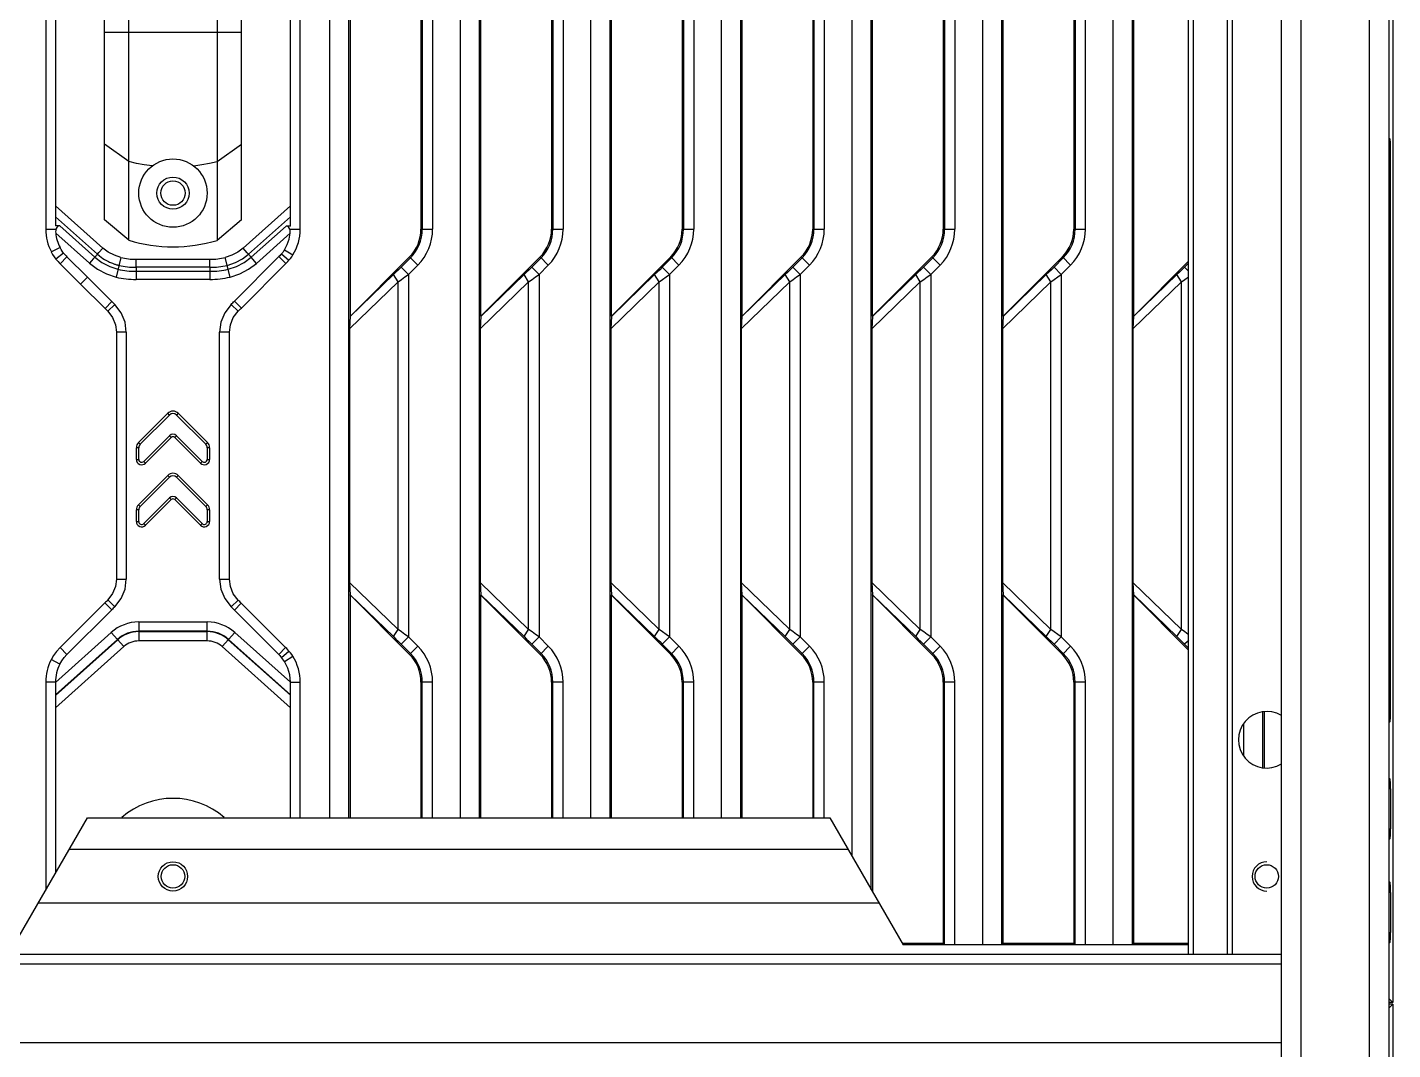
# Model space of a CAD drawing. Header units: millimetres. Extents: x -3132 to 28633, y 682 to 5849.
# Drawn here: x 3640.2 to 3780.1, y 2071.5 to 2176.2 of the extents above; entities that cross this region are included whole.
import ezdxf

# ---------------------------------------------------------------- set-up
doc = ezdxf.new("R2010")
doc.units = ezdxf.units.MM

msp = doc.modelspace()

# ---------------------------------------------------------------- linework, layer by layer
at = {"linetype": 'Continuous'}
for p, q in [((3768.654, 1864.759), (3768.654, 2537.759)), ((3770.654, 2537.759), (3770.654, 1864.759)), ((3777.654, 2537.759), (3777.654, 1864.759)), ((3779.654, 2537.759), (3779.654, 1864.759)), ((3780.054, 2326.159), (3780.054, 2076.359)), ((3759.154, 2081.259), (3759.154, 2321.259)), ((3759.654, 2081.259), (3759.654, 2321.259)), ((3763.154, 2081.259), (3763.154, 2321.259)), ((3763.654, 2081.259), (3763.654, 2321.259)), ((3738.035, 2320.259), (3738.035, 2082.259)), ((3740.027, 2082.239), (3740.027, 2320.259)), ((3751.405, 2320.259), (3751.405, 2082.259)), ((3753.397, 2082.239), (3753.397, 2320.259)), ((3726.657, 2087.891), (3726.657, 2314.627)), ((3724.665, 2311.175), (3724.665, 2091.343)), ((3671.185, 2307.259), (3671.185, 2095.259)), ((3673.177, 2095.259), (3673.177, 2307.259)), ((3684.555, 2307.259), (3684.555, 2095.259)), ((3686.547, 2095.259), (3686.547, 2307.259)), ((3697.925, 2307.259), (3697.925, 2095.259)), ((3699.917, 2095.259), (3699.917, 2307.259)), ((3711.295, 2307.259), (3711.295, 2095.259)), ((3713.287, 2095.259), (3713.287, 2307.259)), ((3673.322, 2146.667), (3673.322, 2255.856)), ((3686.692, 2146.667), (3686.692, 2255.856)), ((3700.062, 2146.667), (3700.062, 2255.856)), ((3713.432, 2146.667), (3713.432, 2255.856)), ((3726.802, 2146.667), (3726.802, 2255.856)), ((3740.172, 2146.667), (3740.172, 2255.856)), ((3753.542, 2146.667), (3753.542, 2255.856)), ((3642.124, 2246.962), (3642.124, 2155.556)), ((3643.125, 2246.883), (3643.125, 2155.902)), ((3650.618, 2154.433), (3650.618, 2248.085)), ((3659.685, 2248.097), (3659.685, 2154.421)), ((3667.184, 2155.881), (3667.184, 2246.906)), ((3668.183, 2155.556), (3668.183, 2246.952)), ((3680.55, 2246.962), (3680.55, 2155.556)), ((3680.684, 2246.962), (3680.684, 2155.556)), ((3681.737, 2246.962), (3681.737, 2155.556)), ((3693.92, 2246.962), (3693.92, 2155.556)), ((3694.054, 2246.962), (3694.054, 2155.556)), ((3695.107, 2246.962), (3695.107, 2155.556)), ((3707.29, 2246.962), (3707.29, 2155.556)), ((3707.424, 2246.962), (3707.424, 2155.556)), ((3708.477, 2246.962), (3708.477, 2155.556)), ((3720.66, 2246.962), (3720.66, 2155.556)), ((3720.794, 2246.962), (3720.794, 2155.556)), ((3721.847, 2246.962), (3721.847, 2155.556)), ((3734.03, 2246.962), (3734.03, 2155.556)), ((3734.164, 2246.962), (3734.164, 2155.556)), ((3735.217, 2246.962), (3735.217, 2155.556)), ((3747.4, 2246.962), (3747.4, 2155.556)), ((3747.534, 2246.962), (3747.534, 2155.556)), ((3748.587, 2155.556), (3748.587, 2246.962)), ((3648.154, 2156.524), (3648.154, 2245.993)), ((3662.154, 2156.514), (3662.154, 2246.004)), ((3648.154, 2175.733), (3662.154, 2175.733)), ((3779.654, 2164.928), (3779.784, 2164.797)), ((3779.654, 2164.797), (3779.784, 2164.797)), ((3650.618, 2162.484), (3648.154, 2164.26)), ((3662.154, 2164.251), (3659.685, 2162.474)), ((3779.834, 2163.799), (3779.654, 2163.799)), ((3779.834, 2106.13), (3779.834, 2163.799)), ((3647.967, 2153.62), (3643.126, 2157.964)), ((3667.184, 2157.94), (3662.347, 2153.614)), ((3647.418, 2152.995), (3643.128, 2156.844)), ((3650.618, 2154.433), (3648.154, 2156.524)), ((3662.154, 2156.514), (3659.685, 2154.421)), ((3667.184, 2156.824), (3662.896, 2152.989)), ((3642.124, 2155.556), (3643.173, 2155.556)), ((3643.568, 2155.902), (3643.126, 2155.901)), ((3643.143, 2155.167), (3646.594, 2152.07)), ((3643.568, 2155.902), (3647.145, 2152.694)), ((3663.169, 2152.688), (3666.738, 2155.881)), ((3663.718, 2152.063), (3667.161, 2155.142)), ((3667.184, 2155.881), (3666.738, 2155.881)), ((3667.127, 2155.556), (3668.184, 2155.556)), ((3680.55, 2155.556), (3681.737, 2155.556)), ((3693.92, 2155.556), (3695.107, 2155.556)), ((3707.29, 2155.556), (3708.477, 2155.556)), ((3720.66, 2155.556), (3721.847, 2155.556)), ((3734.03, 2155.556), (3735.217, 2155.556)), ((3747.4, 2155.556), (3748.587, 2155.556)), ((3643.585, 2153.691), (3642.698, 2153.23)), ((3647.564, 2153.163), (3647.967, 2153.62)), ((3662.748, 2153.155), (3662.347, 2153.614)), ((3666.585, 2153.454), (3667.435, 2152.929)), ((3643.952, 2153.122), (3643.166, 2152.503)), ((3644.301, 2152.734), (3643.611, 2152.009)), ((3643.611, 2152.009), (3645.698, 2149.941)), ((3646.404, 2150.649), (3644.301, 2152.734)), ((3647.418, 2152.995), (3647.145, 2152.694)), ((3647.418, 2152.995), (3647.564, 2153.163)), ((3649.817, 2152.665), (3649.325, 2150.654)), ((3649.546, 2151.875), (3649.619, 2151.856)), ((3651.372, 2152.49), (3658.936, 2152.49)), ((3661.009, 2150.657), (3660.513, 2152.667)), ((3666.008, 2152.753), (3661.452, 2148.197)), ((3662.159, 2147.489), (3666.709, 2152.039)), ((3662.896, 2152.989), (3662.748, 2153.155)), ((3662.896, 2152.989), (3663.169, 2152.688)), ((3663.718, 2152.063), (3663.169, 2152.688)), ((3666.008, 2152.753), (3666.709, 2152.039)), ((3666.263, 2153.029), (3667.028, 2152.385)), ((3679.378, 2152.727), (3673.322, 2146.667)), ((3679.473, 2152.632), (3678.523, 2151.682)), ((3679.268, 2150.937), (3680.218, 2151.887)), ((3680.218, 2151.887), (3679.378, 2152.727)), ((3692.748, 2152.727), (3686.692, 2146.667)), ((3692.843, 2152.632), (3691.893, 2151.682)), ((3692.638, 2150.937), (3693.588, 2151.887)), ((3693.588, 2151.887), (3692.748, 2152.727)), ((3706.118, 2152.727), (3700.062, 2146.667)), ((3706.213, 2152.632), (3705.263, 2151.682)), ((3706.008, 2150.937), (3706.958, 2151.887)), ((3706.958, 2151.887), (3706.118, 2152.727)), ((3719.488, 2152.727), (3713.432, 2146.667)), ((3719.583, 2152.632), (3718.633, 2151.682)), ((3719.378, 2150.937), (3720.328, 2151.887)), ((3720.328, 2151.887), (3719.488, 2152.727)), ((3732.858, 2152.727), (3726.802, 2146.667)), ((3732.953, 2152.632), (3732.003, 2151.682)), ((3732.748, 2150.937), (3733.698, 2151.887)), ((3733.698, 2151.887), (3732.858, 2152.727)), ((3746.228, 2152.727), (3740.172, 2146.667)), ((3746.323, 2152.632), (3745.373, 2151.682)), ((3746.118, 2150.937), (3747.068, 2151.887)), ((3747.068, 2151.887), (3746.228, 2152.727)), ((3759.154, 2152.283), (3753.542, 2146.667)), ((3759.154, 2152.093), (3758.743, 2151.682)), ((3646.404, 2150.649), (3645.698, 2149.941)), ((3648.901, 2148.146), (3646.404, 2150.649)), ((3651.379, 2151.658), (3651.378, 2151.252)), ((3651.378, 2151.252), (3658.929, 2151.252)), ((3658.928, 2151.658), (3651.379, 2151.658)), ((3658.922, 2150.42), (3651.385, 2150.42)), ((3658.928, 2151.658), (3658.929, 2151.252)), ((3677.736, 2150.909), (3673.309, 2146.635)), ((3678.199, 2150.164), (3677.736, 2150.909)), ((3678.523, 2151.682), (3679.268, 2150.937)), ((3679.268, 2150.937), (3679.268, 2113.794)), ((3691.106, 2150.909), (3686.679, 2146.635)), ((3691.569, 2150.164), (3691.106, 2150.909)), ((3691.893, 2151.682), (3692.638, 2150.937)), ((3692.638, 2150.937), (3692.638, 2113.794)), ((3704.476, 2150.909), (3700.049, 2146.635)), ((3704.939, 2150.164), (3704.476, 2150.909)), ((3705.263, 2151.682), (3706.008, 2150.937)), ((3706.008, 2150.937), (3706.008, 2113.794)), ((3717.846, 2150.909), (3713.419, 2146.635)), ((3718.309, 2150.164), (3717.846, 2150.909)), ((3718.633, 2151.682), (3719.378, 2150.937)), ((3719.378, 2150.937), (3719.378, 2113.794)), ((3731.216, 2150.909), (3726.789, 2146.635)), ((3731.679, 2150.164), (3731.216, 2150.909)), ((3732.003, 2151.682), (3732.748, 2150.937)), ((3732.748, 2150.937), (3732.748, 2113.794)), ((3744.586, 2150.909), (3740.159, 2146.635)), ((3745.049, 2150.164), (3744.586, 2150.909)), ((3745.373, 2151.682), (3746.118, 2150.937)), ((3746.118, 2150.937), (3746.118, 2113.794)), ((3757.956, 2150.909), (3753.529, 2146.635)), ((3758.419, 2150.164), (3757.956, 2150.909)), ((3759.154, 2151.28), (3758.743, 2151.682)), ((3645.698, 2149.941), (3648.194, 2147.439)), ((3673.238, 2145.373), (3678.199, 2150.164)), ((3678.199, 2114.567), (3678.199, 2150.164)), ((3686.608, 2145.373), (3691.569, 2150.164)), ((3691.569, 2114.567), (3691.569, 2150.164)), ((3699.978, 2145.373), (3704.939, 2150.164)), ((3704.939, 2114.567), (3704.939, 2150.164)), ((3713.348, 2145.373), (3718.309, 2150.164)), ((3718.309, 2114.567), (3718.309, 2150.164)), ((3726.718, 2145.373), (3731.679, 2150.164)), ((3731.679, 2114.567), (3731.679, 2150.164)), ((3740.088, 2145.373), (3745.049, 2150.164)), ((3745.049, 2114.567), (3745.049, 2150.164)), ((3753.458, 2145.373), (3758.419, 2150.164)), ((3758.419, 2114.567), (3758.419, 2150.164)), ((3648.901, 2148.146), (3648.194, 2147.439)), ((3649.189, 2147.86), (3648.481, 2147.154)), ((3661.111, 2147.858), (3661.82, 2147.152)), ((3661.452, 2148.197), (3662.159, 2147.489)), ((3673.306, 2146.637), (3673.238, 2145.373)), ((3673.323, 2146.667), (3673.306, 2146.637)), ((3686.676, 2146.637), (3686.608, 2145.373)), ((3686.693, 2146.667), (3686.676, 2146.637)), ((3700.046, 2146.637), (3699.978, 2145.373)), ((3700.063, 2146.667), (3700.046, 2146.637)), ((3713.416, 2146.637), (3713.348, 2145.373)), ((3713.433, 2146.667), (3713.416, 2146.637)), ((3726.786, 2146.637), (3726.718, 2145.373)), ((3726.803, 2146.667), (3726.786, 2146.637)), ((3740.156, 2146.637), (3740.088, 2145.373)), ((3740.173, 2146.667), (3740.156, 2146.637)), ((3753.526, 2146.637), (3753.458, 2145.373)), ((3753.543, 2146.667), (3753.526, 2146.637)), ((3650.377, 2145.017), (3649.377, 2145.017)), ((3649.377, 2145.017), (3649.377, 2119.713)), ((3650.377, 2145.017), (3650.377, 2119.713)), ((3660.928, 2145.018), (3659.928, 2145.018)), ((3659.928, 2119.714), (3659.928, 2145.018)), ((3660.928, 2119.713), (3660.928, 2145.018)), ((3673.238, 2145.373), (3673.238, 2119.357)), ((3686.608, 2145.373), (3686.608, 2119.357)), ((3699.978, 2145.373), (3699.978, 2119.357)), ((3713.348, 2145.373), (3713.348, 2119.357)), ((3726.718, 2145.373), (3726.718, 2119.357)), ((3740.088, 2145.373), (3740.088, 2119.357)), ((3753.458, 2145.373), (3753.458, 2119.357)), ((3654.623, 2136.703), (3651.623, 2133.703)), ((3651.8, 2133.527), (3654.8, 2136.527)), ((3654.8, 2136.527), (3654.623, 2136.703)), ((3655.684, 2136.703), (3655.507, 2136.527)), ((3655.507, 2136.527), (3658.507, 2133.527)), ((3658.684, 2133.703), (3655.684, 2136.703)), ((3651.623, 2133.703), (3651.8, 2133.527)), ((3654.8, 2134.405), (3652.166, 2131.771)), ((3652.343, 2131.594), (3654.977, 2134.229)), ((3654.977, 2134.229), (3654.8, 2134.405)), ((3655.507, 2134.405), (3655.33, 2134.229)), ((3655.33, 2134.229), (3657.965, 2131.594)), ((3658.142, 2131.771), (3655.507, 2134.405)), ((3658.507, 2133.527), (3658.684, 2133.703)), ((3651.654, 2133.173), (3651.404, 2133.173)), ((3651.404, 2131.983), (3651.404, 2133.173)), ((3651.654, 2131.983), (3651.654, 2133.173)), ((3658.904, 2133.173), (3658.654, 2133.173)), ((3658.654, 2133.173), (3658.654, 2131.983)), ((3658.904, 2133.173), (3658.904, 2131.983)), ((3651.404, 2131.983), (3651.654, 2131.983)), ((3652.166, 2131.771), (3652.343, 2131.594)), ((3657.965, 2131.594), (3658.142, 2131.771)), ((3658.654, 2131.983), (3658.904, 2131.983)), ((3654.623, 2130.339), (3651.623, 2127.339)), ((3651.8, 2127.163), (3654.8, 2130.163)), ((3654.8, 2130.163), (3654.623, 2130.339)), ((3655.684, 2130.339), (3655.507, 2130.163)), ((3655.507, 2130.163), (3658.507, 2127.163)), ((3658.684, 2127.339), (3655.684, 2130.339)), ((3654.8, 2128.041), (3652.166, 2125.407)), ((3654.977, 2127.865), (3654.8, 2128.041)), ((3655.507, 2128.041), (3655.33, 2127.865)), ((3658.142, 2125.407), (3655.507, 2128.041)), ((3651.654, 2126.809), (3651.404, 2126.809)), ((3651.404, 2125.619), (3651.404, 2126.809)), ((3651.623, 2127.339), (3651.8, 2127.163)), ((3651.654, 2125.619), (3651.654, 2126.809)), ((3652.343, 2125.23), (3654.977, 2127.865)), ((3655.33, 2127.865), (3657.965, 2125.23)), ((3658.507, 2127.163), (3658.684, 2127.339)), ((3658.904, 2126.809), (3658.654, 2126.809)), ((3658.654, 2126.809), (3658.654, 2125.619)), ((3658.904, 2126.809), (3658.904, 2125.619)), ((3651.404, 2125.619), (3651.654, 2125.619)), ((3652.166, 2125.407), (3652.343, 2125.23)), ((3657.965, 2125.23), (3658.142, 2125.407)), ((3658.654, 2125.619), (3658.904, 2125.619)), ((3649.377, 2119.713), (3650.377, 2119.713)), ((3659.928, 2119.714), (3660.928, 2119.714)), ((3678.199, 2114.567), (3673.238, 2119.357)), ((3673.238, 2119.357), (3673.307, 2118.089)), ((3691.569, 2114.567), (3686.608, 2119.357)), ((3686.608, 2119.357), (3686.677, 2118.089)), ((3704.939, 2114.567), (3699.978, 2119.357)), ((3699.978, 2119.357), (3700.047, 2118.089)), ((3718.309, 2114.567), (3713.348, 2119.357)), ((3713.348, 2119.357), (3713.417, 2118.089)), ((3731.679, 2114.567), (3726.718, 2119.357)), ((3726.718, 2119.357), (3726.787, 2118.089)), ((3745.049, 2114.567), (3740.088, 2119.357)), ((3740.088, 2119.357), (3740.157, 2118.089)), ((3758.419, 2114.567), (3753.458, 2119.357)), ((3753.458, 2119.357), (3753.527, 2118.089)), ((3648.182, 2117.28), (3643.589, 2112.699)), ((3648.888, 2116.572), (3648.182, 2117.28)), ((3649.195, 2116.876), (3648.486, 2117.582)), ((3661.116, 2116.868), (3661.824, 2117.575)), ((3662.15, 2117.25), (3661.443, 2116.543)), ((3666.693, 2112.707), (3662.15, 2117.25)), ((3673.312, 2118.093), (3677.736, 2113.822)), ((3673.323, 2118.068), (3679.378, 2112.003)), ((3673.323, 2095.259), (3673.323, 2118.068)), ((3686.682, 2118.093), (3691.106, 2113.822)), ((3686.693, 2118.068), (3692.748, 2112.003)), ((3686.693, 2095.259), (3686.693, 2118.068)), ((3700.052, 2118.093), (3704.476, 2113.822)), ((3700.063, 2118.068), (3706.118, 2112.003)), ((3700.063, 2095.259), (3700.063, 2118.068)), ((3713.422, 2118.093), (3717.846, 2113.822)), ((3713.433, 2118.068), (3719.488, 2112.003)), ((3713.433, 2095.259), (3713.433, 2118.068)), ((3726.792, 2118.093), (3731.216, 2113.822)), ((3726.803, 2118.068), (3732.858, 2112.003)), ((3726.803, 2087.639), (3726.803, 2118.068)), ((3740.162, 2118.093), (3744.586, 2113.822)), ((3740.173, 2118.068), (3746.228, 2112.003)), ((3740.173, 2082.391), (3740.173, 2118.068)), ((3753.532, 2118.093), (3757.956, 2113.822)), ((3753.543, 2118.068), (3759.154, 2112.448)), ((3753.543, 2082.391), (3753.543, 2118.068)), ((3644.291, 2111.986), (3648.888, 2116.572)), ((3661.443, 2116.543), (3665.997, 2111.989)), ((3648.834, 2114.248), (3643.124, 2109.125)), ((3650.13, 2112.803), (3648.834, 2114.248)), ((3651.653, 2115.327), (3658.662, 2115.327)), ((3651.653, 2115.327), (3651.653, 2113.386)), ((3658.662, 2114.379), (3651.653, 2114.379)), ((3651.653, 2114.335), (3658.662, 2114.335)), ((3658.662, 2113.386), (3658.662, 2115.327)), ((3661.476, 2114.252), (3660.181, 2112.805)), ((3667.184, 2109.155), (3661.476, 2114.252)), ((3677.736, 2113.822), (3678.199, 2114.567)), ((3691.106, 2113.822), (3691.569, 2114.567)), ((3704.476, 2113.822), (3704.939, 2114.567)), ((3717.846, 2113.822), (3718.309, 2114.567)), ((3731.216, 2113.822), (3731.679, 2114.567)), ((3744.586, 2113.822), (3745.049, 2114.567)), ((3757.956, 2113.822), (3758.419, 2114.567)), ((3649.467, 2113.542), (3643.124, 2107.85)), ((3643.124, 2107.791), (3649.497, 2113.509)), ((3643.124, 2106.516), (3650.13, 2112.803)), ((3644.291, 2111.986), (3643.589, 2112.699)), ((3658.662, 2113.386), (3651.653, 2113.386)), ((3660.181, 2112.805), (3667.184, 2106.541)), ((3660.814, 2113.512), (3667.184, 2107.814)), ((3667.184, 2107.874), (3660.843, 2113.545)), ((3665.997, 2111.989), (3666.693, 2112.707)), ((3679.268, 2113.794), (3678.523, 2113.049)), ((3679.473, 2112.098), (3678.523, 2113.049)), ((3680.218, 2112.843), (3679.268, 2113.794)), ((3679.378, 2112.003), (3680.218, 2112.843)), ((3692.638, 2113.794), (3691.893, 2113.049)), ((3692.843, 2112.098), (3691.893, 2113.049)), ((3693.588, 2112.843), (3692.638, 2113.794)), ((3692.748, 2112.003), (3693.588, 2112.843)), ((3706.008, 2113.794), (3705.263, 2113.049)), ((3706.213, 2112.098), (3705.263, 2113.049)), ((3706.958, 2112.843), (3706.008, 2113.794)), ((3706.118, 2112.003), (3706.958, 2112.843)), ((3719.378, 2113.794), (3718.633, 2113.049)), ((3719.583, 2112.098), (3718.633, 2113.049)), ((3720.328, 2112.843), (3719.378, 2113.794)), ((3719.488, 2112.003), (3720.328, 2112.843)), ((3732.748, 2113.794), (3732.003, 2113.049)), ((3732.953, 2112.098), (3732.003, 2113.049)), ((3733.698, 2112.843), (3732.748, 2113.794)), ((3732.858, 2112.003), (3733.698, 2112.843)), ((3746.118, 2113.794), (3745.373, 2113.049)), ((3746.323, 2112.098), (3745.373, 2113.049)), ((3747.068, 2112.843), (3746.118, 2113.794)), ((3746.228, 2112.003), (3747.068, 2112.843)), ((3759.154, 2112.638), (3758.743, 2113.049)), ((3643.571, 2111.013), (3642.679, 2111.465)), ((3666.264, 2111.701), (3667.03, 2112.343)), ((3666.586, 2111.275), (3667.431, 2111.81)), ((3643.124, 2109.175), (3642.124, 2109.175)), ((3642.124, 2109.175), (3642.124, 2087.846)), ((3643.124, 2109.175), (3643.124, 2089.578)), ((3667.184, 2109.155), (3668.184, 2109.165)), ((3667.184, 2095.259), (3667.184, 2109.155)), ((3668.183, 2095.259), (3668.183, 2109.161)), ((3681.737, 2109.175), (3680.55, 2109.175)), ((3680.55, 2109.175), (3680.55, 2095.259)), ((3680.684, 2095.259), (3680.684, 2109.175)), ((3681.737, 2095.259), (3681.737, 2109.175)), ((3695.107, 2109.175), (3693.92, 2109.175)), ((3693.92, 2109.175), (3693.92, 2095.259)), ((3694.054, 2095.259), (3694.054, 2109.175)), ((3695.107, 2095.259), (3695.107, 2109.175)), ((3708.477, 2109.175), (3707.29, 2109.175)), ((3707.29, 2109.175), (3707.29, 2095.259)), ((3707.424, 2095.259), (3707.424, 2109.175)), ((3708.477, 2095.259), (3708.477, 2109.175)), ((3721.847, 2109.175), (3720.66, 2109.175)), ((3720.66, 2109.175), (3720.66, 2095.259)), ((3720.794, 2095.259), (3720.794, 2109.175)), ((3721.847, 2095.259), (3721.847, 2109.175)), ((3735.217, 2109.175), (3734.03, 2109.175)), ((3734.03, 2109.175), (3734.03, 2082.391)), ((3734.164, 2082.257), (3734.164, 2109.175)), ((3735.217, 2082.259), (3735.217, 2109.175)), ((3748.587, 2109.175), (3747.4, 2109.175)), ((3747.4, 2109.175), (3747.4, 2082.391)), ((3747.534, 2082.257), (3747.534, 2109.175)), ((3748.587, 2082.259), (3748.587, 2109.175)), ((3766.767, 2100.397), (3766.767, 2106.121)), ((3766.913, 2100.4), (3766.913, 2106.118)), ((3779.654, 2106.13), (3779.834, 2106.13)), ((3764.775, 2104.846), (3764.775, 2101.672)), ((3779.784, 2105.131), (3779.654, 2105.131)), ((3779.654, 2105.001), (3779.784, 2105.131)), ((3779.654, 2099.361), (3779.784, 2099.23)), ((3779.654, 2099.23), (3779.784, 2099.23)), ((3779.834, 2098.232), (3779.654, 2098.232)), ((3779.834, 2098.232), (3779.834, 2094.13)), ((3638.898, 2082.259), (3646.404, 2095.259)), ((3646.404, 2095.259), (3722.404, 2095.259)), ((3722.404, 2095.259), (3729.909, 2082.259)), ((3779.654, 2094.13), (3779.834, 2094.13)), ((3779.784, 2093.131), (3779.654, 2093.131)), ((3779.654, 2093.001), (3779.784, 2093.131)), ((3724.28, 2092.009), (3644.527, 2092.009)), ((3779.654, 2088.759), (3779.784, 2088.629)), ((3779.654, 2088.629), (3779.784, 2088.629)), ((3779.834, 2087.63), (3779.654, 2087.63)), ((3779.834, 2087.63), (3779.834, 2083.528)), ((3727.455, 2086.509), (3641.352, 2086.509)), ((3779.654, 2083.528), (3779.834, 2083.528)), ((3734.03, 2082.391), (3729.833, 2082.391)), ((3759.154, 2082.259), (3729.909, 2082.259)), ((3734.164, 2082.257), (3734.03, 2082.391)), ((3740.044, 2082.259), (3740.076, 2082.294)), ((3740.076, 2082.294), (3740.173, 2082.391)), ((3747.4, 2082.391), (3740.173, 2082.391)), ((3747.534, 2082.257), (3747.4, 2082.391)), ((3753.414, 2082.259), (3753.446, 2082.294)), ((3753.446, 2082.294), (3753.543, 2082.391)), ((3759.154, 2082.391), (3753.543, 2082.391)), ((3779.784, 2082.529), (3779.654, 2082.529)), ((3779.654, 2082.399), (3779.784, 2082.529)), ((3768.654, 2081.259), (3600.154, 2081.259)), ((3768.654, 2080.259), (3600.154, 2080.259)), ((3780.054, 2076.359), (3779.654, 2076.759)), ((3780.054, 2076.359), (3779.654, 2076.359)), ((3780.054, 2076.159), (3779.654, 2076.159)), ((3779.654, 2075.759), (3780.054, 2076.159)), ((3780.054, 2076.159), (3780.054, 1971.259)), ((3600.154, 2072.259), (3768.654, 2072.259))]:
    msp.add_line(p, q, dxfattribs=at)
for points in [[(3653.025, 2162.037), (3652.216, 2162.151), (3651.413, 2162.3), (3650.618, 2162.484)], [(3659.685, 2162.474), (3658.893, 2162.292), (3658.093, 2162.145), (3657.287, 2162.034)], [(3643.173, 2155.556), (3643.146, 2155.438), (3643.136, 2155.308), (3643.143, 2155.167)], [(3643.567, 2155.902), (3643.396, 2155.861), (3643.262, 2155.742), (3643.173, 2155.556)], [(3666.584, 2153.455), (3666.861, 2153.986), (3667.055, 2154.553), (3667.161, 2155.142)], [(3667.127, 2155.556), (3667.033, 2155.736), (3666.9, 2155.845), (3666.738, 2155.881)], [(3667.161, 2155.142), (3667.168, 2155.293), (3667.156, 2155.431), (3667.127, 2155.556)], [(3642.697, 2153.23), (3642.834, 2152.984), (3642.99, 2152.742), (3643.166, 2152.503)], [(3643.952, 2153.122), (3643.813, 2153.309), (3643.691, 2153.499), (3643.585, 2153.691)], [(3649.817, 2152.665), (3649.15, 2152.887), (3648.527, 2153.209), (3647.967, 2153.62)], [(3662.347, 2153.614), (3661.796, 2153.21), (3661.179, 2152.89), (3660.513, 2152.667)], [(3666.263, 2153.029), (3666.31, 2153.086), (3666.354, 2153.139), (3666.393, 2153.189), (3666.429, 2153.235), (3666.462, 2153.279), (3666.491, 2153.319), (3666.518, 2153.357), (3666.541, 2153.392), (3666.563, 2153.425), (3666.584, 2153.455)], [(3647.145, 2152.694), (3646.998, 2152.526), (3646.807, 2152.311), (3646.594, 2152.07)], [(3646.594, 2152.07), (3647.423, 2151.457), (3648.34, 2150.981), (3649.325, 2150.654)], [(3647.145, 2152.694), (3647.869, 2152.159), (3648.671, 2151.745), (3649.522, 2151.462)], [(3647.418, 2152.995), (3647.628, 2152.83), (3647.813, 2152.687), (3647.983, 2152.567), (3648.141, 2152.468), (3648.286, 2152.384), (3648.42, 2152.312), (3648.544, 2152.25), (3648.657, 2152.195), (3648.762, 2152.148), (3648.859, 2152.106), (3648.948, 2152.07), (3649.031, 2152.038), (3649.107, 2152.01), (3649.178, 2151.986), (3649.243, 2151.964), (3649.304, 2151.944), (3649.36, 2151.927), (3649.412, 2151.912), (3649.46, 2151.898), (3649.504, 2151.886), (3649.546, 2151.875)], [(3651.379, 2151.658), (3651.379, 2151.881), (3651.372, 2152.49)], [(3658.928, 2151.658), (3658.931, 2151.881), (3658.934, 2152.168), (3658.936, 2152.49)], [(3660.712, 2151.859), (3661.562, 2152.149), (3662.288, 2152.537), (3662.896, 2152.989)], [(3660.81, 2151.465), (3661.651, 2151.745), (3662.442, 2152.153), (3663.169, 2152.688)], [(3661.009, 2150.657), (3661.988, 2150.984), (3662.897, 2151.456), (3663.718, 2152.063)], [(3666.263, 2153.029), (3666.179, 2152.933), (3666.094, 2152.84), (3666.008, 2152.753)], [(3666.709, 2152.039), (3666.817, 2152.15), (3666.924, 2152.265), (3667.028, 2152.385)], [(3667.028, 2152.385), (3667.175, 2152.566), (3667.312, 2152.747), (3667.435, 2152.929)], [(3651.378, 2151.252), (3651.378, 2151.029), (3651.385, 2150.42)], [(3658.929, 2151.252), (3658.926, 2151.029), (3658.922, 2150.42)], [(3678.523, 2151.682), (3678.253, 2151.414), (3677.99, 2151.156), (3677.736, 2150.909)], [(3678.199, 2150.164), (3678.549, 2150.414), (3678.905, 2150.672), (3679.268, 2150.937)], [(3691.893, 2151.682), (3691.623, 2151.414), (3691.36, 2151.156), (3691.106, 2150.909)], [(3691.569, 2150.164), (3691.919, 2150.414), (3692.275, 2150.672), (3692.638, 2150.937)], [(3705.263, 2151.682), (3704.993, 2151.414), (3704.73, 2151.156), (3704.476, 2150.909)], [(3704.939, 2150.164), (3705.289, 2150.414), (3705.645, 2150.672), (3706.008, 2150.937)], [(3718.633, 2151.682), (3718.363, 2151.414), (3718.1, 2151.156), (3717.846, 2150.909)], [(3718.309, 2150.164), (3718.659, 2150.414), (3719.015, 2150.672), (3719.378, 2150.937)], [(3732.003, 2151.682), (3731.733, 2151.414), (3731.47, 2151.156), (3731.216, 2150.909)], [(3731.679, 2150.164), (3732.029, 2150.414), (3732.385, 2150.672), (3732.748, 2150.937)], [(3745.373, 2151.682), (3745.103, 2151.414), (3744.84, 2151.156), (3744.586, 2150.909)], [(3745.049, 2150.164), (3745.399, 2150.414), (3745.755, 2150.672), (3746.118, 2150.937)], [(3758.743, 2151.682), (3758.473, 2151.414), (3758.21, 2151.156), (3757.956, 2150.909)], [(3758.419, 2150.164), (3758.771, 2150.416), (3759.128, 2150.674), (3759.154, 2150.694)], [(3650.377, 2145.017), (3650.242, 2146.039), (3649.842, 2147.005), (3649.189, 2147.86)], [(3661.111, 2147.858), (3660.46, 2147.002), (3660.063, 2146.037), (3659.928, 2145.017)], [(3648.482, 2147.154), (3648.976, 2146.505), (3649.276, 2145.78), (3649.377, 2145.017)], [(3660.928, 2145.018), (3661.029, 2145.78), (3661.328, 2146.504), (3661.819, 2147.152)], [(3649.377, 2119.713), (3649.276, 2118.952), (3648.978, 2118.228), (3648.486, 2117.582)], [(3649.195, 2116.876), (3649.845, 2117.73), (3650.242, 2118.694), (3650.377, 2119.713)], [(3659.928, 2119.714), (3660.063, 2118.691), (3660.463, 2117.725), (3661.116, 2116.868)], [(3661.824, 2117.575), (3661.329, 2118.224), (3661.029, 2118.95), (3660.928, 2119.713)], [(3673.318, 2118.064), (3673.315, 2118.074), (3673.314, 2118.083), (3673.312, 2118.093)], [(3686.688, 2118.064), (3686.685, 2118.074), (3686.684, 2118.083), (3686.682, 2118.093)], [(3700.058, 2118.064), (3700.055, 2118.074), (3700.054, 2118.083), (3700.052, 2118.093)], [(3713.428, 2118.064), (3713.425, 2118.074), (3713.424, 2118.083), (3713.422, 2118.093)], [(3726.798, 2118.064), (3726.795, 2118.074), (3726.794, 2118.083), (3726.792, 2118.093)], [(3740.168, 2118.064), (3740.165, 2118.074), (3740.164, 2118.083), (3740.162, 2118.093)], [(3753.538, 2118.064), (3753.535, 2118.074), (3753.534, 2118.083), (3753.532, 2118.093)], [(3679.268, 2113.794), (3678.905, 2114.059), (3678.549, 2114.317), (3678.199, 2114.567)], [(3692.638, 2113.794), (3692.275, 2114.059), (3691.919, 2114.317), (3691.569, 2114.567)], [(3706.008, 2113.794), (3705.645, 2114.059), (3705.289, 2114.317), (3704.939, 2114.567)], [(3719.378, 2113.794), (3719.015, 2114.059), (3718.659, 2114.317), (3718.309, 2114.567)], [(3732.748, 2113.794), (3732.385, 2114.059), (3732.029, 2114.317), (3731.679, 2114.567)], [(3746.118, 2113.794), (3745.755, 2114.059), (3745.399, 2114.317), (3745.049, 2114.567)], [(3759.154, 2114.038), (3759.127, 2114.057), (3758.771, 2114.315), (3758.419, 2114.567)], [(3643.589, 2112.699), (3643.224, 2112.301), (3642.92, 2111.885), (3642.678, 2111.464)], [(3667.03, 2112.343), (3666.919, 2112.471), (3666.807, 2112.592), (3666.693, 2112.707)], [(3677.736, 2113.822), (3677.991, 2113.575), (3678.253, 2113.317), (3678.523, 2113.049)], [(3691.106, 2113.822), (3691.361, 2113.575), (3691.623, 2113.317), (3691.893, 2113.049)], [(3704.476, 2113.822), (3704.731, 2113.575), (3704.993, 2113.317), (3705.263, 2113.049)], [(3717.846, 2113.822), (3718.101, 2113.575), (3718.363, 2113.317), (3718.633, 2113.049)], [(3731.216, 2113.822), (3731.471, 2113.575), (3731.733, 2113.317), (3732.003, 2113.049)], [(3744.586, 2113.822), (3744.841, 2113.575), (3745.103, 2113.317), (3745.373, 2113.049)], [(3757.956, 2113.822), (3758.211, 2113.575), (3758.473, 2113.317), (3758.743, 2113.049)], [(3759.154, 2113.457), (3758.992, 2113.296), (3758.743, 2113.049)], [(3643.571, 2111.013), (3643.762, 2111.345), (3644.002, 2111.672), (3644.291, 2111.986)], [(3665.997, 2111.989), (3666.087, 2111.898), (3666.176, 2111.802), (3666.264, 2111.701)], [(3666.585, 2111.275), (3666.486, 2111.419), (3666.382, 2111.557), (3666.264, 2111.701)], [(3667.184, 2109.155), (3667.117, 2109.897), (3666.917, 2110.609), (3666.585, 2111.275)], [(3667.431, 2111.81), (3667.308, 2111.989), (3667.175, 2112.165), (3667.03, 2112.343)]]:
    msp.add_lwpolyline(points, dxfattribs=at)
for centre, radius in [((3655.154, 2159.259), 3.5), ((3655.154, 2159.259), 1.65), ((3655.154, 2159.259), 1.25), ((3655.154, 2089.259), 1.5), ((3655.154, 2089.259), 1.2), ((3767.154, 2089.259), 1.2)]:
    msp.add_circle(centre, radius, dxfattribs=at)
for centre, radius, start, end in [((3647.124, 2155.556), 5, 180.00002, 207.71825), ((3647.124, 2155.556), 4, 185.58183, 207.78568), ((3663.184, 2155.556), 4.998, 328.28646, 0.00762), ((3676.55, 2155.556), 4, 314.99932, 0), ((3676.55, 2155.556), 4.134, 315, 0), ((3676.55, 2155.556), 5.188, 315, 360), ((3689.92, 2155.556), 4, 314.99932, 0), ((3689.92, 2155.556), 4.134, 315, 0), ((3689.92, 2155.556), 5.188, 315, 360), ((3703.29, 2155.556), 4, 314.99932, 0), ((3703.29, 2155.556), 4.134, 315, 0), ((3703.29, 2155.556), 5.188, 315, 360), ((3716.66, 2155.556), 4, 314.99932, 0), ((3716.66, 2155.556), 4.134, 315, 0), ((3716.66, 2155.556), 5.188, 315, 360), ((3730.03, 2155.556), 4, 314.99932, 0), ((3730.03, 2155.556), 4.134, 315, 0), ((3730.03, 2155.556), 5.188, 315, 360), ((3743.4, 2155.556), 4, 314.99932, 0), ((3743.4, 2155.556), 4.134, 315, 0), ((3743.4, 2155.556), 5.188, 315, 360), ((3647.038, 2155.549), 4.926, 218.19037, 225.93408), ((3647.038, 2155.549), 3.926, 218.18979, 225.81563), ((3651.268, 2158.594), 6.937, 256.2454, 270.91771), ((3651.268, 2158.594), 6.105, 256.24513, 270.96986), ((3659.048, 2158.6), 6.943, 269.00943, 283.87321), ((3659.048, 2158.6), 6.111, 268.95345, 283.87387), ((3651.268, 2158.594), 8.175, 256.24562, 270.81432), ((3651.268, 2158.594), 7.343, 256.2454, 270.85433), ((3659.048, 2158.6), 8.181, 269.12028, 283.87341), ((3659.048, 2158.6), 7.349, 269.0774, 283.87321), ((3704.487, 2203.878), 78.714, 225.07549, 225.37047), ((3605.658, 2203.987), 78.902, 314.65299, 315.00212), ((3704.487, 2203.878), 79.714, 225.07472, 225.36551), ((3605.658, 2203.987), 79.902, 314.65883, 315.00212), ((3655.154, 2136.173), 0.75, 45.00003, 134.99998), ((3655.154, 2136.173), 0.5, 45.00005, 134.99998), ((3652.154, 2133.173), 0.75, 135, 179.99994), ((3655.154, 2134.052), 0.5, 44.99999, 134.99998), ((3655.154, 2134.052), 0.25, 44.99997, 134.99998), ((3658.154, 2133.173), 0.75, 0, 44.99999), ((3652.154, 2133.173), 0.5, 135, 179.99995), ((3658.154, 2133.173), 0.5, 0, 44.99999), ((3651.954, 2131.983), 0.55, 180.00004, 315), ((3651.954, 2131.983), 0.3, 180.00002, 315), ((3658.354, 2131.983), 0.55, 225.00013, 360), ((3658.354, 2131.983), 0.3, 225.00005, 360), ((3655.154, 2129.809), 0.75, 45.00003, 134.99998), ((3655.154, 2129.809), 0.5, 45.00005, 134.99998), ((3655.154, 2127.688), 0.5, 44.99999, 134.99998), ((3652.154, 2126.809), 0.75, 135, 179.99994), ((3652.154, 2126.809), 0.5, 135, 179.99995), ((3655.154, 2127.688), 0.25, 44.99997, 134.99998), ((3658.154, 2126.809), 0.5, 0, 44.99999), ((3658.154, 2126.809), 0.75, 0, 44.99999), ((3651.954, 2125.619), 0.55, 180.00004, 315), ((3651.954, 2125.619), 0.3, 180.00002, 315), ((3658.354, 2125.619), 0.55, 225.00013, 360), ((3658.354, 2125.619), 0.3, 225.00005, 360), ((3704.451, 2060.864), 79.68, 134.61732, 134.92528), ((3704.451, 2060.864), 78.68, 134.61137, 134.92528), ((3605.634, 2060.736), 78.925, 44.99933, 45.33387), ((3605.634, 2060.736), 79.925, 44.99933, 45.3289), ((3651.653, 2111.107), 4.221, 90, 131.89966), ((3651.653, 2111.107), 3.272, 90, 131.89966), ((3651.653, 2111.107), 3.228, 90, 131.89966), ((3658.662, 2111.107), 4.221, 48.18708, 90), ((3658.662, 2111.107), 3.272, 48.18708, 90), ((3658.662, 2111.107), 3.228, 48.18708, 90), ((3651.653, 2111.107), 2.279, 90, 131.89966), ((3658.662, 2111.107), 2.279, 48.18708, 90), ((3676.55, 2109.175), 5.188, 0.00001, 44.99999), ((3689.92, 2109.175), 5.188, 0.00001, 44.99999), ((3703.29, 2109.175), 5.188, 0.00001, 44.99999), ((3716.66, 2109.175), 5.188, 0.00001, 44.99999), ((3730.03, 2109.175), 5.188, 0.00001, 44.99999), ((3743.4, 2109.175), 5.188, 0.00001, 44.99999), ((3647.124, 2109.175), 5, 152.75191, 180), ((3663.184, 2109.175), 4.999, 359.84083, 31.81758), ((3676.55, 2109.175), 4, 0, 45.00069), ((3676.55, 2109.175), 4.134, 0.00001, 44.99999), ((3689.92, 2109.175), 4, 0, 45.00069), ((3689.92, 2109.175), 4.134, 0.00001, 44.99999), ((3703.29, 2109.175), 4, 0, 45.00069), ((3703.29, 2109.175), 4.134, 0.00001, 44.99999), ((3716.66, 2109.175), 4, 0, 45.00069), ((3716.66, 2109.175), 4.134, 0.00001, 44.99999), ((3730.03, 2109.175), 4, 0, 45.00069), ((3730.03, 2109.175), 4.134, 0.00001, 44.99999), ((3743.4, 2109.175), 4, 0, 45.00069), ((3743.4, 2109.175), 4.134, 0.00001, 44.99999), ((3647.124, 2109.175), 4, 152.65263, 179.99999), ((3767.154, 2103.259), 2.9, 58.85261, 301.14739), ((3655.154, 2089.259), 8, 49.01155, 130.97004), ((3767.154, 2089.259), 1.5, 90, 270)]:
    msp.add_arc(centre, radius, start, end, dxfattribs=at)
for centre, major_axis, ratio, start_param, end_param in [((3779.781, 2163.799), (0, 1), 0.0524078, -1.5707963, -0.0523599), ((3655.172, 2172.209), (0, -18.45), 0.92139, -0.2711698, 0.2686962), ((3779.781, 2106.13), (0, 1), 0.0524078, -3.0892328, -1.5707963), ((3779.781, 2098.232), (0, 1), 0.0524078, -1.5707963, -0.0523599), ((3779.781, 2094.13), (0, 1), 0.0524078, -3.0892328, -1.5707963), ((3779.781, 2087.63), (0, 1), 0.0524078, -1.5707963, -0.0523599), ((3779.781, 2083.528), (0, 1), 0.0524078, -3.0892328, -1.5707963)]:
    msp.add_ellipse(centre, major_axis=major_axis, ratio=ratio, start_param=start_param, end_param=end_param, dxfattribs=at)

doc.saveas('drawing.dxf')
